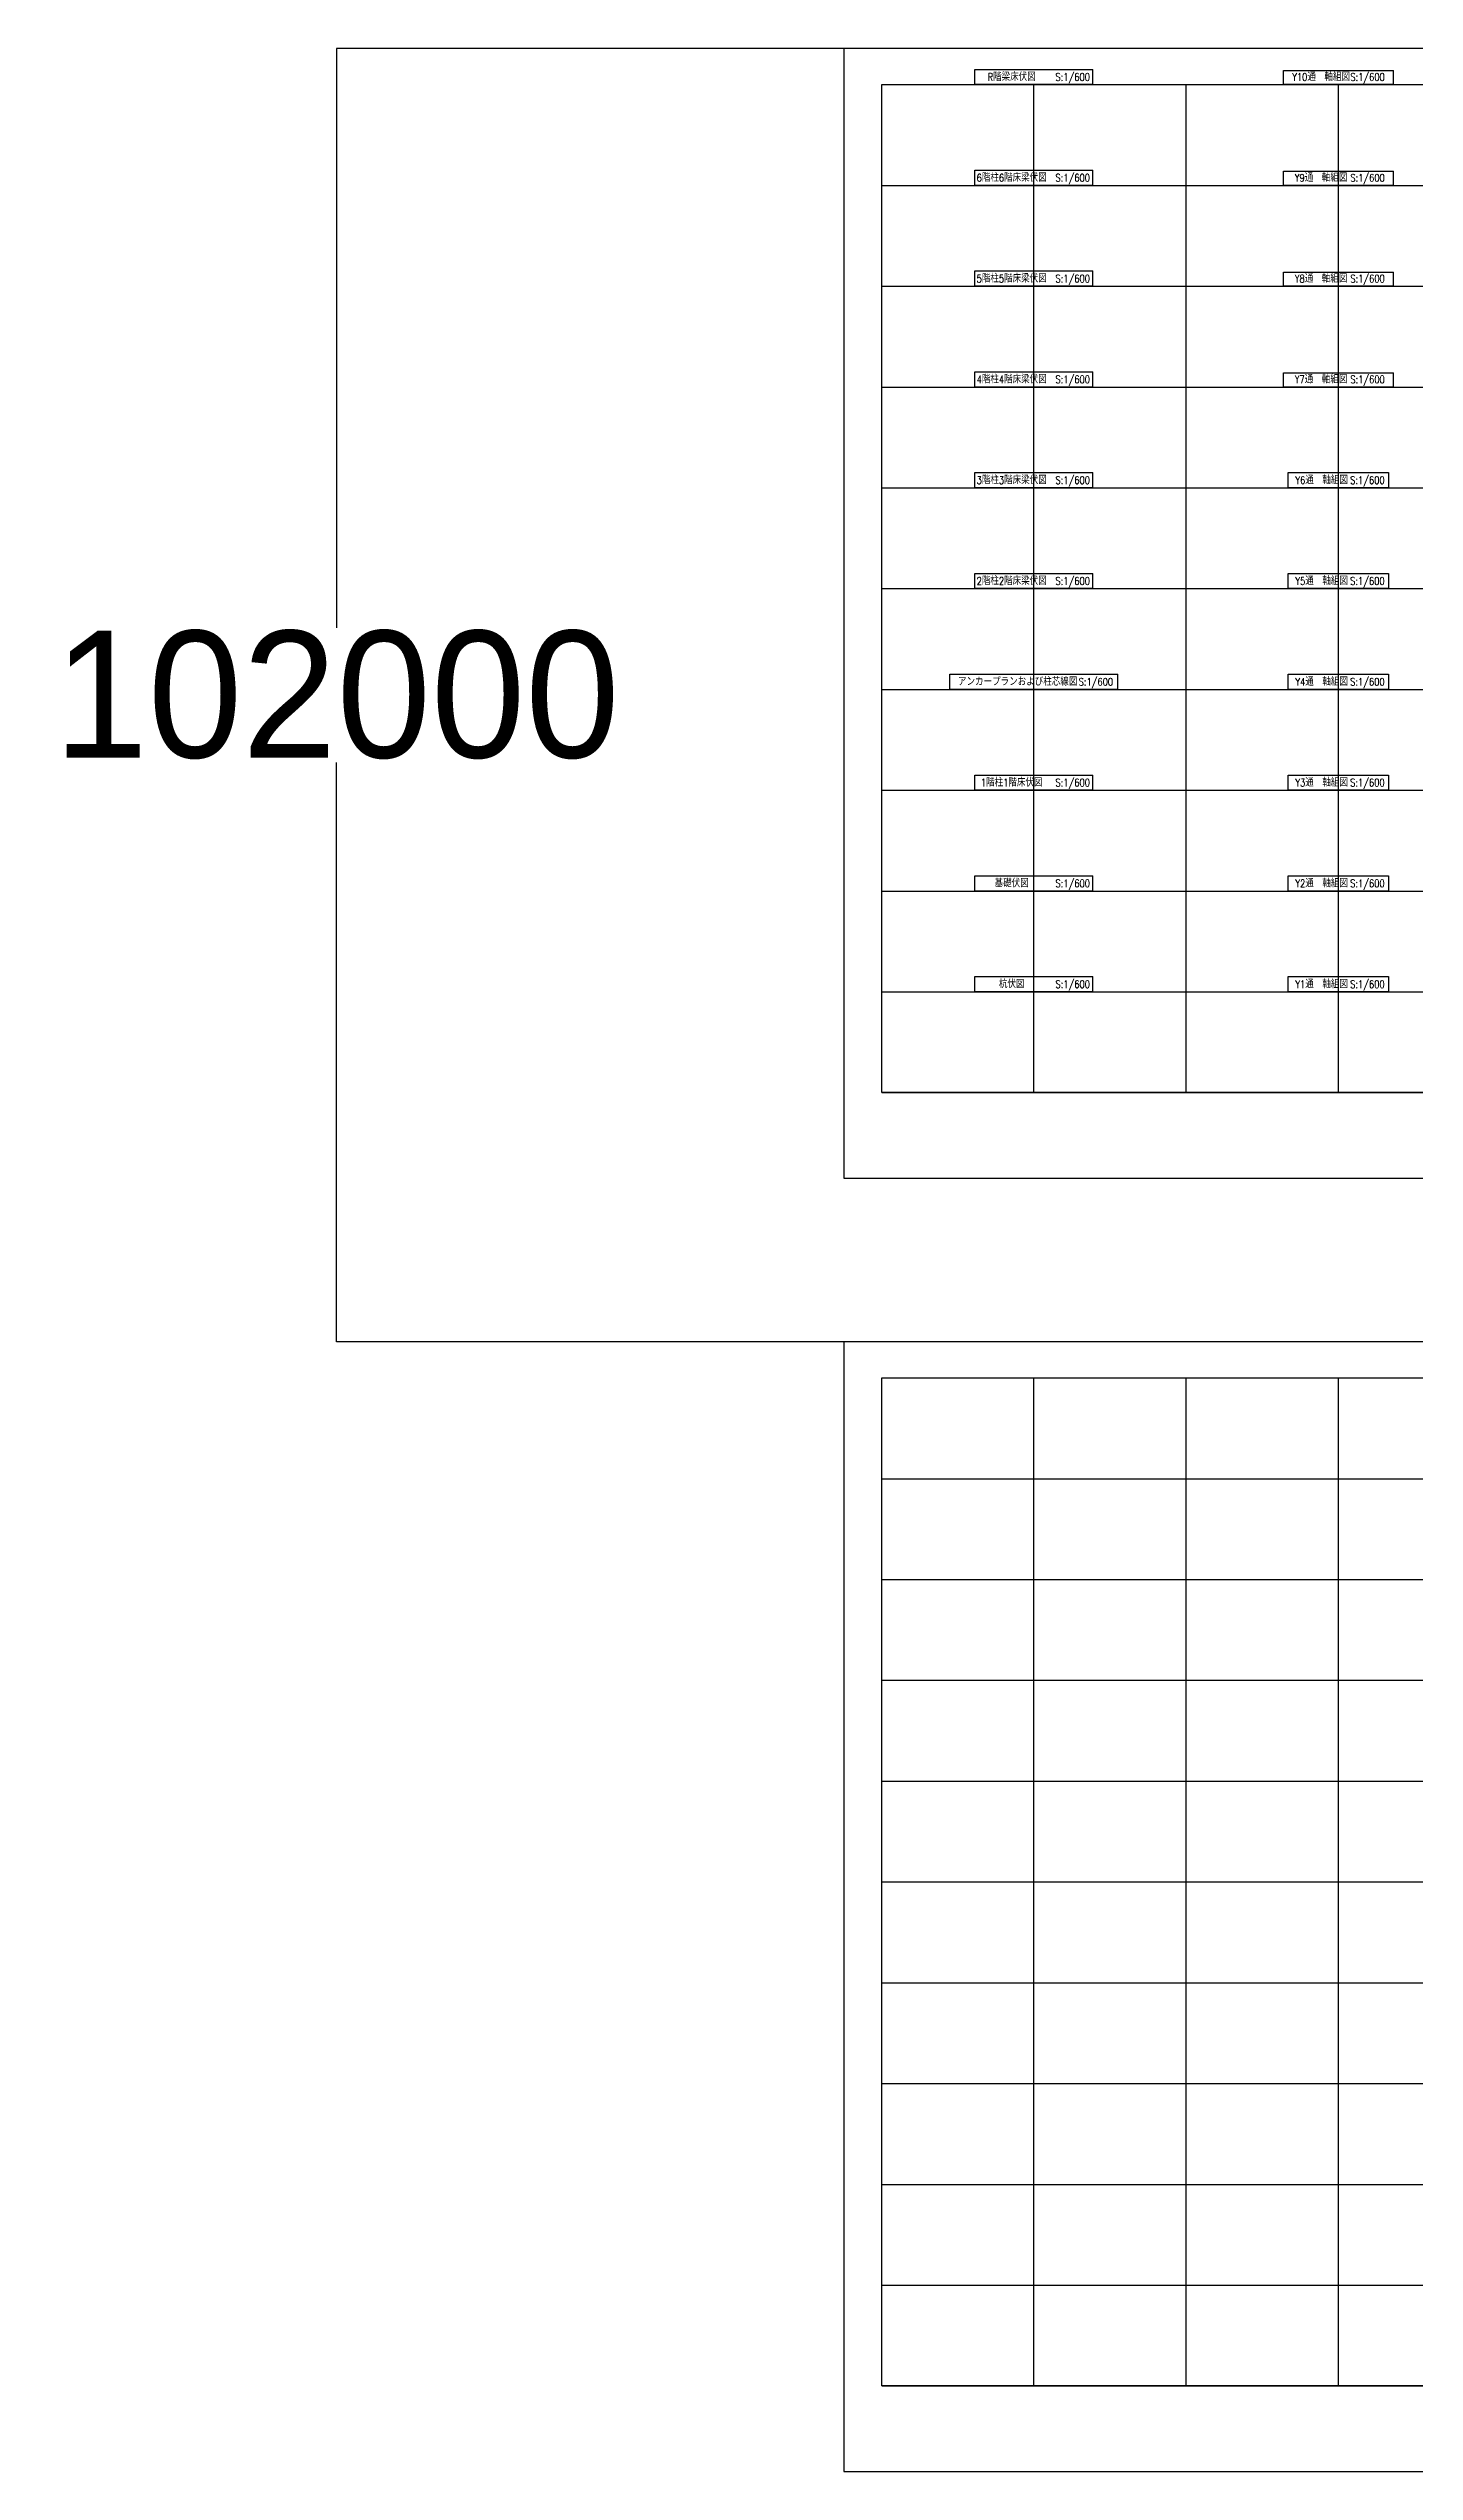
# Model space of a CAD drawing. Extents: x -62685 to 486000, y -1007100 to 210463.
# Drawn here: x -62685 to 45000, y -191100 to 0 of the extents above; entities that cross this region are included whole.
import ezdxf
from ezdxf.enums import TextEntityAlignment as Align

# ---------------------------------------------------------------- set-up
doc = ezdxf.new("R2010")
doc.units = 0
doc.header["$MEASUREMENT"] = 0
doc.layers.get('Defpoints').update_dxf_attribs({"color": 251, "linetype": 'CONTINUOUS'})
doc.layers.add('99_レイアウト枠', color=251, linetype='CONTINUOUS', plot=False)
doc.layers.add('注記', color=3, linetype='CONTINUOUS')
doc.styles.add('DRACAD', font='txt', dxfattribs={"width": 0.85, "bigfont": 'extfont2'})
doc.styles.get("Standard").update_dxf_attribs({"font": 'Osaka.ttc'})
doc.dimstyles.get("Standard").update_dxf_attribs({"dimtxt": 0.18, "dimasz": 0.18, "dimexe": 0.18, "dimexo": 0.0625, "dimgap": 0.09, "dimtad": 0, "dimtih": 1, "dimtoh": 1, "dimdec": 4, "dimzin": 0, "dimdsep": 46, "dimtxsty": 'Standard', "dimcen": 0.09, "dimadec": 0, "dimazin": 0, "dimtfac": 1, "dimtdec": 4, "dimtofl": 0, "dimtmove": 0, "dimatfit": 3, "dimfxl": 1, "dimtolj": 1, "dimtzin": 0, "dimarcsym": 0})

# ---------------------------------------------------------------- blocks, each defined once
blk = doc.blocks.new('*D7831')
at = {"layer": '99_レイアウト枠', "color": 0, "lineweight": -2}
for p, q in [((0, 0), (-39970, 0)), ((-39970, 0), (-39970, -45695)), ((-39970, -102000), (-39970, -56305)), ((0, -102000), (-39970, -102000))]:
    blk.add_line(p, q, dxfattribs=at)
at = {"layer": '99_レイアウト枠', "color": 0}
for points in [[(-39970, 0), (-39970, 0), (-39970, 0)], [(-39970, -102000), (-39970, -102000), (-39970, -102000)]]:
    blk.add_solid(points, dxfattribs=at)
at = {"layer": 'Defpoints', "color": 0}
for p in [(0, 0), (-39970, -102000), (0, -102000)]:
    blk.add_point(p, dxfattribs=at)
at = {"layer": '99_レイアウト枠', "color": 0, "insert": (-39970, -51000), "char_height": 10000, "attachment_point": 5}
blk.add_mtext('\\A1;102000', dxfattribs=at)

msp = doc.modelspace()

# ---------------------------------------------------------------- linework, layer by layer
at = {"layer": '99_レイアウト枠'}
for p, q in [((3000, -82350), (3000, -2850)), ((15000, -82350), (15000, -2850)), ((27000, -82350), (27000, -2850)), ((39000, -82350), (39000, -2850)), ((3000, -10800), (122999.99994, -10800)), ((3000, -18750), (122999.99994, -18750)), ((3000, -26700), (122999.99994, -26700)), ((3000, -34650), (122999.99994, -34650)), ((3000, -42600), (122999.99994, -42600)), ((3000, -50550), (122999.99994, -50550)), ((3000, -58500), (122999.99994, -58500)), ((3000, -66450), (122999.99994, -66450)), ((3000, -74400), (122999.99994, -74400)), ((3000, -82350), (122999.99994, -82350)), ((3000, -184350), (3000, -104850)), ((15000, -184350), (15000, -104850)), ((27000, -184350), (27000, -104850)), ((39000, -184350), (39000, -104850)), ((3000, -112800), (122999.99994, -112800)), ((3000, -120750), (122999.99994, -120750)), ((3000, -128700), (122999.99994, -128700)), ((3000, -136650), (122999.99994, -136650)), ((3000, -144600), (122999.99994, -144600)), ((3000, -152550), (122999.99994, -152550)), ((3000, -160500), (122999.99994, -160500)), ((3000, -168450), (122999.99994, -168450)), ((3000, -176400), (122999.99994, -176400)), ((3000, -184350), (122999.99994, -184350))]:
    msp.add_line(p, q, dxfattribs=at)
for points in [[(0, -89100), (126000, -89100), (126000, 0), (0, 0)], [(3000, -2850), (122999.99994, -2850), (122999.99994, -82350), (3000, -82350)], [(0, -191100), (126000, -191100), (126000, -102000), (0, -102000)], [(3000, -104850), (122999.99994, -104850), (122999.99994, -184350), (3000, -184350)]]:
    msp.add_lwpolyline(points, close=True, dxfattribs=at)
at = {"layer": '注記', "linetype": 'Continuous'}
for p, q in [((10350, -1650), (19650, -1650)), ((10350, -2850), (10350, -1650)), ((19650, -2850), (19650, -1650)), ((34659.99998, -1730), (43339.99998, -1730)), ((34659.99998, -2850), (34659.99998, -1730)), ((43339.99998, -2850), (43339.99998, -1730)), ((19650, -2850), (10350, -2850)), ((43339.99998, -2850), (34659.99998, -2850)), ((10350, -9600), (19650, -9600)), ((10350, -10800), (10350, -9600)), ((19650, -10800), (10350, -10800)), ((19650, -10800), (19650, -9600)), ((34659.99997, -9680), (43339.99997, -9680)), ((34659.99997, -10800), (34659.99997, -9680)), ((43339.99997, -10800), (34659.99997, -10800)), ((43339.99997, -10800), (43339.99997, -9680)), ((10350, -17550), (19650, -17550)), ((10350, -18750), (10350, -17550)), ((19650, -18750), (10350, -18750)), ((19650, -18750), (19650, -17550)), ((34659.99997, -17630), (43339.99997, -17630)), ((34659.99997, -18750), (34659.99997, -17630)), ((43339.99997, -18750), (34659.99997, -18750)), ((43339.99997, -18750), (43339.99997, -17630)), ((10350, -25500), (19650, -25500)), ((10350, -26700), (10350, -25500)), ((19650, -26700), (10350, -26700)), ((19650, -26700), (19650, -25500)), ((34659.99992, -25580), (43339.99992, -25580)), ((34659.99992, -26700), (34659.99992, -25580)), ((43339.99992, -26700), (34659.99992, -26700)), ((43339.99992, -26700), (43339.99992, -25580)), ((10350, -33450), (19650, -33450)), ((10350, -34650), (10350, -33450)), ((19650, -34650), (19650, -33450)), ((19650, -34650), (10350, -34650)), ((10349.99982, -41400), (19649.99982, -41400)), ((10349.99982, -42600), (10349.99982, -41400)), ((19649.99982, -42600), (19649.99982, -41400)), ((19649.99982, -42600), (10349.99982, -42600)), ((8377.75433, -49349.99999), (21622.24567, -49349.99999)), ((8377.75433, -50549.99999), (8377.75433, -49349.99999)), ((21622.24567, -50549.99999), (21622.24567, -49349.99999)), ((21622.24567, -50549.99999), (8377.75433, -50549.99999)), ((10349.99997, -57300), (19649.99997, -57300)), ((10349.99997, -58500), (10349.99997, -57300)), ((19649.99997, -58500), (19649.99997, -57300)), ((19649.99997, -58500), (10349.99997, -58500)), ((10350, -65250), (19650, -65250)), ((10350, -66450), (10350, -65250)), ((19650, -66450), (10350, -66450)), ((19650, -66450), (19650, -65250)), ((10350, -73200), (19650, -73200)), ((10350, -74400), (10350, -73200)), ((19650, -74400), (10350, -74400)), ((19650, -74400), (19650, -73200))]:
    msp.add_line(p, q, dxfattribs=at)
at = {"layer": '注記'}
for points in [[(35050, -33450), (42950, -33450), (42950, -34650), (35050, -34650)], [(35050, -41400), (42950, -41400), (42950, -42600), (35050, -42600)], [(35050.00004, -49350), (42950.00004, -49350), (42950.00004, -50550), (35050.00004, -50550)], [(35050.00001, -57300), (42950.00001, -57300), (42950.00001, -58500), (35050.00001, -58500)], [(35050, -65250), (42950, -65250), (42950, -66450), (35050, -66450)], [(35050, -73200), (42950, -73200), (42950, -74400), (35050, -74400)]]:
    msp.add_lwpolyline(points, close=True, dxfattribs=at)

# ---------------------------------------------------------------- texts
at = {"layer": '注記', "linetype": 'Continuous', "style": 'DRACAD', "width": 0.8}
for s, p in [('R階梁床伏図', (13243.96445, -2550)), ('S:1/600', (18058.17482, -2550)), ('Y10通\u3000軸組図', (37637.09613, -2551.93968)), ('S:1/600', (41296.56971, -2551.93968)), ('6階柱6階床梁伏図', (13243.96445, -10500)), ('S:1/600', (18058.17482, -10500)), ('Y9通\u3000軸組図', (37637.09613, -10501.93968)), ('S:1/600', (41296.56971, -10501.93968)), ('5階柱5階床梁伏図', (13243.96445, -18450)), ('S:1/600', (18058.17482, -18450)), ('Y8通\u3000軸組図', (37637.09613, -18451.93968)), ('S:1/600', (41296.56971, -18451.93968)), ('4階柱4階床梁伏図', (13243.96445, -26400)), ('S:1/600', (18058.17482, -26400)), ('Y7通\u3000軸組図', (37637.09607, -26401.93968)), ('S:1/600', (41296.56965, -26401.93968)), ('3階柱3階床梁伏図', (13243.96445, -34350)), ('S:1/600', (18058.17482, -34350)), ('Y6通\u3000軸組図', (37679.3096, -34350)), ('S:1/600', (41288.78318, -34350)), ('2階柱2階床梁伏図', (13243.96427, -42300)), ('S:1/600', (18058.17464, -42300)), ('Y5通\u3000軸組図', (37679.3096, -42300)), ('S:1/600', (41288.78318, -42300)), ('アンカープランおよび柱芯線図', (13717.23457, -50249.99999)), ('S:1/600', (19881.44494, -50249.99999)), ('Y4通\u3000軸組図', (37679.30964, -50250)), ('S:1/600', (41288.78322, -50250)), ('1階柱1階床伏図', (13243.96442, -58200)), ('S:1/600', (18058.17479, -58200)), ('Y3通\u3000軸組図', (37679.30964, -58200)), ('S:1/600', (41288.78322, -58200)), ('基礎伏図', (13243.96445, -66150)), ('S:1/600', (18058.17482, -66150)), ('Y2通\u3000軸組図', (37679.3096, -66150)), ('S:1/600', (41288.78318, -66150)), ('杭伏図', (13243.96445, -74100)), ('S:1/600', (18058.17482, -74100)), ('Y1通\u3000軸組図', (37679.3096, -74101.35869)), ('S:1/600', (41288.78318, -74101.35869))]:
    msp.add_text(s, height=600, dxfattribs=at).set_placement(p, align=Align.CENTER)

# ---------------------------------------------------------------- dimensions: what is measured, and where the dimension line sits
at = {"layer": '99_レイアウト枠'}
dim = msp.add_linear_dim(base=(-39969.86365, -102000), p1=(0, 0), p2=(0, -102000), angle=90, dimstyle='Standard', override={"dimtxt": 10000, "dimdec": 0}, dxfattribs=at)
dim.commit()
dim.dimension.update_dxf_attribs({"geometry": '*D7831', "text_midpoint": (-39969.86365, -51000)})

doc.saveas('drawing.dxf')
